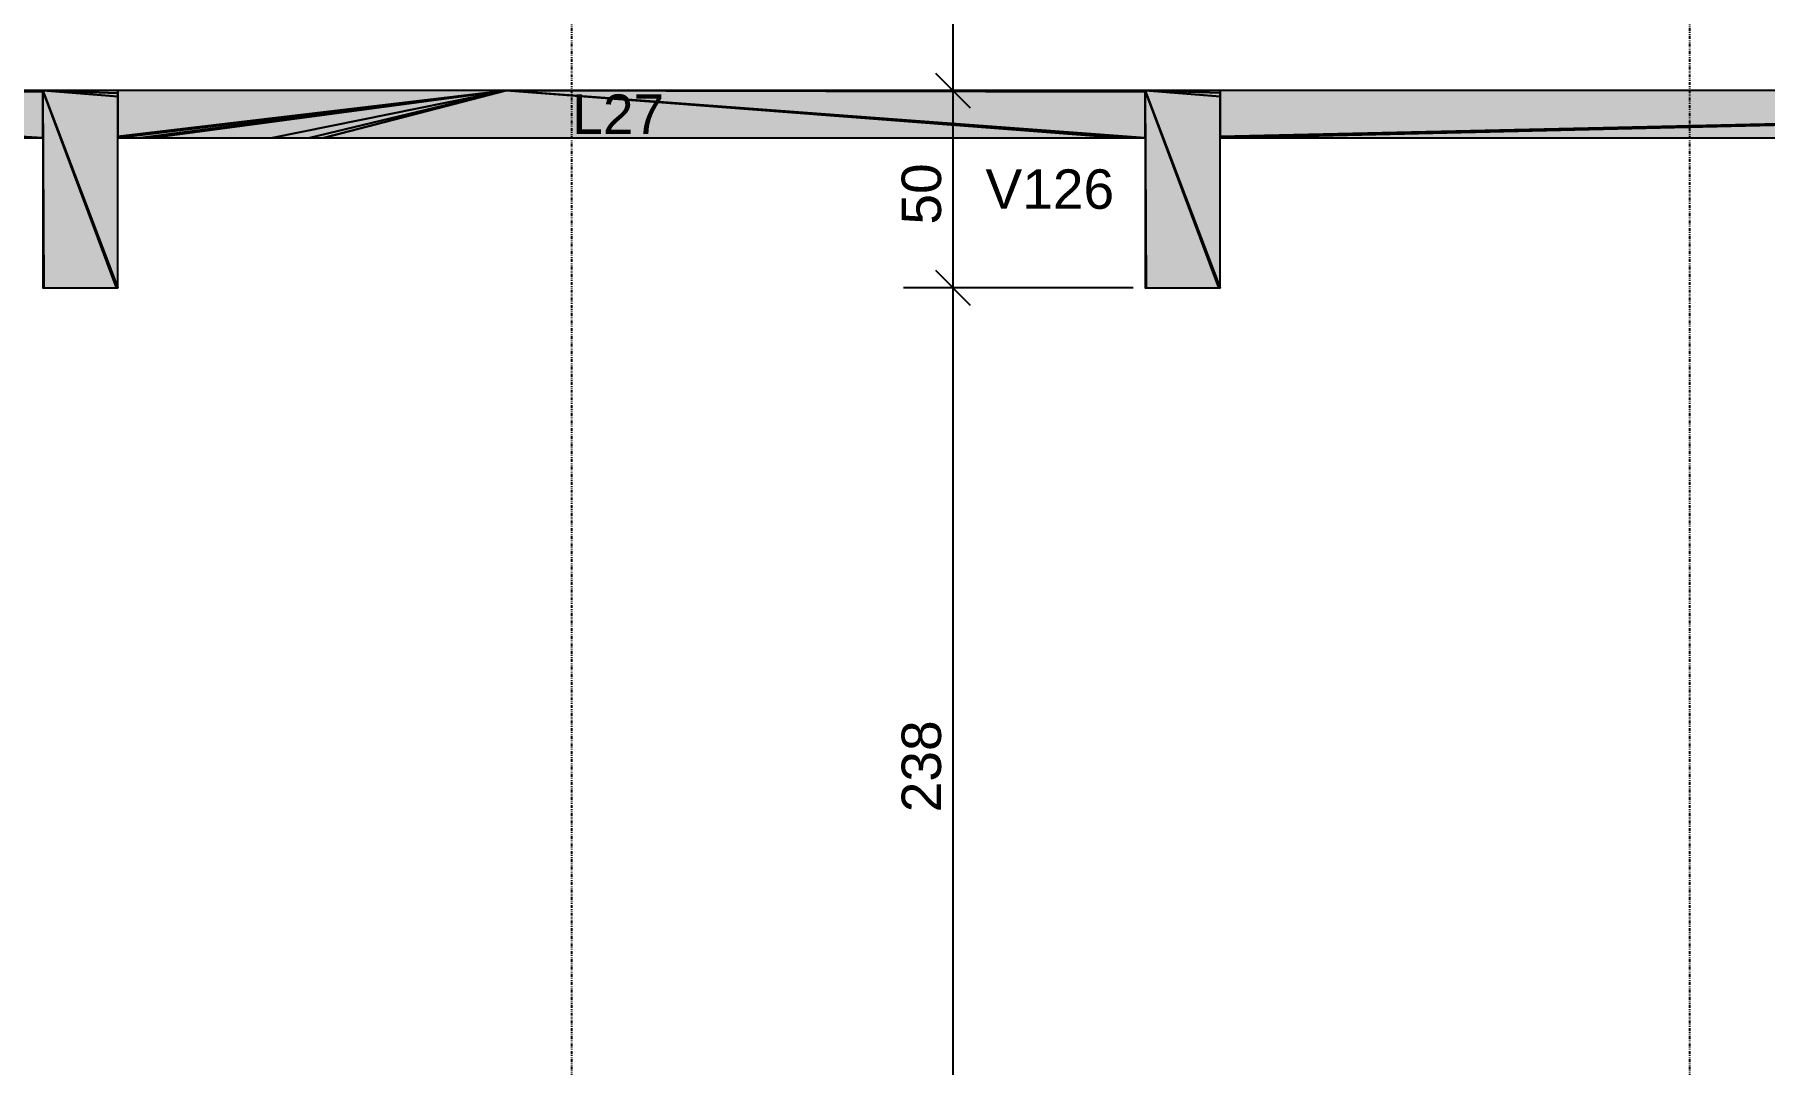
# Model space of a CAD drawing. Extents: x 37185 to 43130, y -8131 to -3926.
# Drawn here: x 38762.3 to 39054.6, y -7613.1 to -7439.1 of the extents above; entities that cross this region are included whole.
import ezdxf

# ---------------------------------------------------------------- set-up
doc = ezdxf.new("R2010")
doc.units = 0
doc.header["$MEASUREMENT"] = 0
doc.linetypes.add('ESTILO_TQS_0004', pattern=[1.12, 0.5, -0.2, 0.01, -0.2, 0.01, -0.2])
for name, color, linetype in [('52', 3, 'CONTINUOUS'), ('70', 160, 'CONTINUOUS'), ('74', 2, 'CONTINUOUS'), ('75', 9, 'CONTINUOUS'), ('96', 252, 'CONTINUOUS')]:
    doc.layers.add(name, color=color, linetype=linetype)
doc.styles.add('TQS_ARIAL', font='arial.ttf')

msp = doc.modelspace()

# ---------------------------------------------------------------- linework, layer by layer
at = {"layer": '52', "linetype": 'Continuous'}
for points in [[(39963.65, -7448.5), (39963.41, -7448.5), (39963.32, -7448.5), (39585.99, -7448.5), (39573.32, -7448.5), (39479.99, -7448.5), (39475.32, -7448.5), (39470.65, -7448.5), (39322.65, -7448.5), (39309.99, -7448.5), (39306.11, -7448.5), (38962.65, -7448.5), (38949.99, -7448.5), (38841.96, -7448.5), (38776.32, -7448.5), (38763.65, -7448.5), (38629.39, -7448.5), (38596.32, -7448.5), (38586.99, -7448.5)], [(38596.32, -7456.5), (38702.25, -7456.5), (38735.33, -7456.5), (38761.25, -7456.5), (38761.78, -7456.5), (38763.65, -7456.5)], [(38763.65, -7456.5), (38763.65, -7481.83)], [(38776.32, -7481.83), (38776.32, -7456.5)], [(38776.32, -7456.5), (38780.19, -7456.5), (38780.27, -7456.5), (38780.32, -7456.5), (38782.2, -7456.5), (38802.44, -7456.5), (38808.76, -7456.5), (38811.14, -7456.5), (38945.7, -7456.5), (38948.32, -7456.5), (38949.93, -7456.5), (38949.97, -7456.5), (38949.99, -7456.5)], [(38949.99, -7456.5), (38949.99, -7481.83)], [(38962.65, -7481.83), (38962.65, -7456.5)], [(38962.65, -7456.5), (38964.91, -7456.5), (38964.96, -7456.5), (38964.99, -7456.5), (39180.86, -7456.5), (39248.26, -7456.5), (39301.09, -7456.5), (39302.18, -7456.5), (39306.03, -7456.5), (39306.04, -7456.5), (39309.91, -7456.5), (39309.99, -7456.5)], [(38763.65, -7481.83), (38763.82, -7481.83), (38776.09, -7481.83), (38776.32, -7481.83)], [(38949.99, -7481.83), (38950.14, -7481.83), (38962.41, -7481.83), (38962.65, -7481.83)]]:
    msp.add_lwpolyline(points, dxfattribs=at)
at = {"layer": '70', "linetype": 'ESTILO_TQS_0004'}
for p, q in [((38852.99, -4463.57), (38852.99, -7787.17)), ((39041.99, -4463.57), (39041.99, -7787.17))]:
    msp.add_line(p, q, dxfattribs=at)
at = {"layer": '75', "linetype": 'Continuous'}
for p, q in [((38917.48, -7281.5), (38917.48, -7456.83)), ((38917.48, -7440.17), (38917.48, -7490.17)), ((38914.53, -7445.55), (38920.42, -7451.45)), ((38914.53, -7445.55), (38920.42, -7451.45)), ((38913.31, -7448.5), (38909.14, -7448.5)), ((38913.31, -7448.5), (38909.14, -7448.5)), ((38921.65, -7448.5), (38921.65, -7448.5)), ((38921.65, -7448.5), (38921.65, -7448.5)), ((38917.48, -7473.5), (38917.48, -7648.84)), ((38914.53, -7478.89), (38920.42, -7484.78)), ((38914.53, -7478.89), (38920.42, -7484.78)), ((38763.65, -7481.83), (38763.65, -7481.83)), ((38763.65, -7481.83), (38763.65, -7481.83)), ((38947.94, -7481.83), (38909.14, -7481.83)), ((38947.94, -7481.83), (38909.14, -7481.83)), ((38956.28, -7481.83), (38956.28, -7481.83)), ((38956.28, -7481.83), (38956.28, -7481.83))]:
    msp.add_line(p, q, dxfattribs=at)
at = {"layer": '96', "linetype": 'Continuous'}
for points in [[(38629.39, -7448.5), (38761.78, -7456.5), (38763.65, -7456.5), (38629.39, -7448.5)], [(38629.39, -7448.5), (38763.65, -7456.5), (38763.65, -7448.75), (38629.39, -7448.5)], [(38629.39, -7448.5), (38763.65, -7448.75), (38763.65, -7448.61), (38629.39, -7448.5)], [(38629.39, -7448.5), (38763.65, -7448.61), (38763.65, -7448.5), (38629.39, -7448.5)], [(38763.65, -7448.5), (38763.65, -7481.83), (38763.82, -7481.83), (38763.65, -7448.5)], [(38763.65, -7448.5), (38763.82, -7481.83), (38776.09, -7481.83), (38763.65, -7448.5)], [(38763.65, -7448.5), (38776.09, -7481.83), (38776.32, -7481.83), (38763.65, -7448.5)], [(38763.65, -7448.5), (38776.32, -7481.83), (38776.32, -7449.54), (38763.65, -7448.5)], [(38763.65, -7448.5), (38776.32, -7449.54), (38776.32, -7448.94), (38763.65, -7448.5)], [(38763.65, -7448.5), (38776.32, -7448.94), (38776.32, -7448.5), (38763.65, -7448.5)], [(38841.96, -7448.5), (38776.32, -7448.5), (38776.32, -7456.25), (38841.96, -7448.5)], [(38841.96, -7448.5), (38776.32, -7456.25), (38776.32, -7456.39), (38841.96, -7448.5)], [(38841.96, -7448.5), (38776.32, -7456.39), (38776.32, -7456.5), (38841.96, -7448.5)], [(38841.96, -7448.5), (38776.32, -7456.5), (38780.19, -7456.5), (38841.96, -7448.5)], [(38841.96, -7448.5), (38780.19, -7456.5), (38780.27, -7456.5), (38841.96, -7448.5)], [(38841.96, -7448.5), (38780.27, -7456.5), (38780.32, -7456.5), (38841.96, -7448.5)], [(38841.96, -7448.5), (38780.32, -7456.5), (38782.2, -7456.5), (38841.96, -7448.5)], [(38841.96, -7448.5), (38782.2, -7456.5), (38802.44, -7456.5), (38841.96, -7448.5)], [(38841.96, -7448.5), (38802.44, -7456.5), (38808.76, -7456.5), (38841.96, -7448.5)], [(38841.96, -7448.5), (38808.76, -7456.5), (38811.14, -7456.5), (38841.96, -7448.5)], [(38841.96, -7448.5), (38811.14, -7456.5), (38945.7, -7456.5), (38841.96, -7448.5)], [(38841.96, -7448.5), (38945.7, -7456.5), (38948.32, -7456.5), (38841.96, -7448.5)], [(38841.96, -7448.5), (38948.32, -7456.5), (38949.93, -7456.5), (38841.96, -7448.5)], [(38841.96, -7448.5), (38949.93, -7456.5), (38949.97, -7456.5), (38841.96, -7448.5)], [(38841.96, -7448.5), (38949.97, -7456.5), (38949.99, -7456.5), (38841.96, -7448.5)], [(38841.96, -7448.5), (38949.99, -7456.5), (38949.99, -7448.75), (38841.96, -7448.5)], [(38841.96, -7448.5), (38949.99, -7448.75), (38949.99, -7448.6), (38841.96, -7448.5)], [(38841.96, -7448.5), (38949.99, -7448.6), (38949.99, -7448.5), (38841.96, -7448.5)], [(38949.99, -7448.5), (38949.99, -7481.83), (38950.14, -7481.83), (38949.99, -7448.5)], [(38949.99, -7448.5), (38950.14, -7481.83), (38962.41, -7481.83), (38949.99, -7448.5)], [(38949.99, -7448.5), (38962.41, -7481.83), (38962.65, -7481.83), (38949.99, -7448.5)], [(38949.99, -7448.5), (38962.65, -7481.83), (38962.65, -7449.54), (38949.99, -7448.5)], [(38949.99, -7448.5), (38962.65, -7449.54), (38962.65, -7448.91), (38949.99, -7448.5)], [(38949.99, -7448.5), (38962.65, -7448.91), (38962.65, -7448.5), (38949.99, -7448.5)], [(39306.11, -7448.5), (38962.65, -7448.5), (38962.65, -7456.25), (39306.11, -7448.5)], [(39306.11, -7448.5), (38962.65, -7456.25), (38962.65, -7456.4), (39306.11, -7448.5)], [(39306.11, -7448.5), (38962.65, -7456.4), (38962.65, -7456.5), (39306.11, -7448.5)], [(39306.11, -7448.5), (38962.65, -7456.5), (38964.91, -7456.5), (39306.11, -7448.5)], [(39306.11, -7448.5), (38964.91, -7456.5), (38964.96, -7456.5), (39306.11, -7448.5)], [(39306.11, -7448.5), (38964.96, -7456.5), (38964.99, -7456.5), (39306.11, -7448.5)], [(39306.11, -7448.5), (38964.99, -7456.5), (39180.86, -7456.5), (39306.11, -7448.5)]]:
    msp.add_lwpolyline(points, dxfattribs=at)
for points in [[(38629.39, -7448.5), (38761.78, -7456.5), (38763.65, -7456.5)], [(38629.39, -7448.5), (38763.65, -7456.5), (38629.39, -7448.5)], [(38629.39, -7448.5), (38763.65, -7456.5), (38763.65, -7448.75)], [(38629.39, -7448.5), (38763.65, -7448.75), (38629.39, -7448.5)], [(38629.39, -7448.5), (38763.65, -7448.75), (38763.65, -7448.61)], [(38629.39, -7448.5), (38763.65, -7448.61), (38629.39, -7448.5)], [(38629.39, -7448.5), (38763.65, -7448.61), (38763.65, -7448.5)], [(38629.39, -7448.5), (38763.65, -7448.5), (38629.39, -7448.5)], [(38763.65, -7448.5), (38763.65, -7481.83), (38763.82, -7481.83)], [(38763.65, -7448.5), (38763.82, -7481.83), (38763.65, -7448.5)], [(38763.65, -7448.5), (38763.82, -7481.83), (38776.09, -7481.83)], [(38763.65, -7448.5), (38776.09, -7481.83), (38763.65, -7448.5)], [(38763.65, -7448.5), (38776.09, -7481.83), (38776.32, -7481.83)], [(38763.65, -7448.5), (38776.32, -7481.83), (38763.65, -7448.5)], [(38763.65, -7448.5), (38776.32, -7481.83), (38776.32, -7449.54)], [(38763.65, -7448.5), (38776.32, -7449.54), (38763.65, -7448.5)], [(38763.65, -7448.5), (38776.32, -7449.54), (38776.32, -7448.94)], [(38763.65, -7448.5), (38776.32, -7448.94), (38763.65, -7448.5)], [(38763.65, -7448.5), (38776.32, -7448.94), (38776.32, -7448.5)], [(38763.65, -7448.5), (38776.32, -7448.5), (38763.65, -7448.5)], [(38841.96, -7448.5), (38776.32, -7448.5), (38776.32, -7456.25)], [(38841.96, -7448.5), (38776.32, -7456.25), (38841.96, -7448.5)], [(38841.96, -7448.5), (38776.32, -7456.25), (38776.32, -7456.39)], [(38841.96, -7448.5), (38776.32, -7456.39), (38841.96, -7448.5)], [(38841.96, -7448.5), (38776.32, -7456.39), (38776.32, -7456.5)], [(38841.96, -7448.5), (38776.32, -7456.5), (38841.96, -7448.5)], [(38841.96, -7448.5), (38776.32, -7456.5), (38780.19, -7456.5)], [(38841.96, -7448.5), (38780.19, -7456.5), (38841.96, -7448.5)], [(38841.96, -7448.5), (38780.19, -7456.5), (38780.27, -7456.5)], [(38841.96, -7448.5), (38780.27, -7456.5), (38841.96, -7448.5)], [(38841.96, -7448.5), (38780.27, -7456.5), (38780.32, -7456.5)], [(38841.96, -7448.5), (38780.32, -7456.5), (38841.96, -7448.5)], [(38841.96, -7448.5), (38780.32, -7456.5), (38782.2, -7456.5)], [(38841.96, -7448.5), (38782.2, -7456.5), (38841.96, -7448.5)], [(38841.96, -7448.5), (38782.2, -7456.5), (38802.44, -7456.5)], [(38841.96, -7448.5), (38802.44, -7456.5), (38841.96, -7448.5)], [(38841.96, -7448.5), (38802.44, -7456.5), (38808.76, -7456.5)], [(38841.96, -7448.5), (38808.76, -7456.5), (38841.96, -7448.5)], [(38841.96, -7448.5), (38808.76, -7456.5), (38811.14, -7456.5)], [(38841.96, -7448.5), (38811.14, -7456.5), (38841.96, -7448.5)], [(38841.96, -7448.5), (38811.14, -7456.5), (38945.7, -7456.5)], [(38841.96, -7448.5), (38945.7, -7456.5), (38841.96, -7448.5)], [(38841.96, -7448.5), (38945.7, -7456.5), (38948.32, -7456.5)], [(38841.96, -7448.5), (38948.32, -7456.5), (38841.96, -7448.5)], [(38841.96, -7448.5), (38948.32, -7456.5), (38949.93, -7456.5)], [(38841.96, -7448.5), (38949.93, -7456.5), (38841.96, -7448.5)], [(38841.96, -7448.5), (38949.93, -7456.5), (38949.93, -7456.5)], [(38841.96, -7448.5), (38949.93, -7456.5), (38841.96, -7448.5)], [(38841.96, -7448.5), (38949.97, -7456.5), (38949.97, -7456.5)], [(38841.96, -7448.5), (38949.97, -7456.5), (38841.96, -7448.5)], [(38841.96, -7448.5), (38949.99, -7456.5), (38949.99, -7448.75)], [(38841.96, -7448.5), (38949.99, -7448.75), (38841.96, -7448.5)], [(38841.96, -7448.5), (38949.99, -7448.75), (38949.99, -7448.6)], [(38841.96, -7448.5), (38949.99, -7448.6), (38841.96, -7448.5)], [(38841.96, -7448.5), (38949.99, -7448.6), (38949.99, -7448.5)], [(38841.96, -7448.5), (38949.99, -7448.5), (38841.96, -7448.5)], [(38949.99, -7448.5), (38949.99, -7481.83), (38950.14, -7481.83)], [(38949.99, -7448.5), (38950.14, -7481.83), (38949.99, -7448.5)], [(38949.99, -7448.5), (38950.14, -7481.83), (38962.41, -7481.83)], [(38949.99, -7448.5), (38962.41, -7481.83), (38949.99, -7448.5)], [(38949.99, -7448.5), (38962.41, -7481.83), (38962.65, -7481.83)], [(38949.99, -7448.5), (38962.65, -7481.83), (38949.99, -7448.5)], [(38949.99, -7448.5), (38962.65, -7481.83), (38962.65, -7449.54)], [(38949.99, -7448.5), (38962.65, -7449.54), (38949.99, -7448.5)], [(38949.99, -7448.5), (38962.65, -7449.54), (38962.65, -7448.91)], [(38949.99, -7448.5), (38962.65, -7448.91), (38949.99, -7448.5)], [(38949.99, -7448.5), (38962.65, -7448.91), (38962.65, -7448.5)], [(38949.99, -7448.5), (38962.65, -7448.5), (38949.99, -7448.5)], [(39306.11, -7448.5), (38962.65, -7448.5), (38962.65, -7456.25)], [(39306.11, -7448.5), (38962.65, -7456.25), (39306.11, -7448.5)], [(39306.11, -7448.5), (38962.65, -7456.25), (38962.65, -7456.4)], [(39306.11, -7448.5), (38962.65, -7456.4), (39306.11, -7448.5)], [(39306.11, -7448.5), (38962.65, -7456.4), (38962.65, -7456.5)], [(39306.11, -7448.5), (38962.65, -7456.5), (39306.11, -7448.5)], [(39306.11, -7448.5), (38962.65, -7456.5), (38964.91, -7456.5)], [(39306.11, -7448.5), (38964.91, -7456.5), (39306.11, -7448.5)], [(39306.11, -7448.5), (38964.91, -7456.5), (38964.91, -7456.5)], [(39306.11, -7448.5), (38964.91, -7456.5), (39306.11, -7448.5)], [(39306.11, -7448.5), (38964.96, -7456.5), (38964.96, -7456.5)], [(39306.11, -7448.5), (38964.96, -7456.5), (39306.11, -7448.5)], [(39306.11, -7448.5), (38964.99, -7456.5), (39180.86, -7456.5)]]:
    msp.add_solid(points, dxfattribs=at)

# ---------------------------------------------------------------- texts
at = {"layer": '74', "linetype": 'Continuous', "style": 'TQS_ARIAL'}
for s, p in [('L27', (38853.15, -7455.83)), ('V126', (38922.99, -7468.5))]:
    msp.add_text(s, height=6.667, dxfattribs=at).set_placement(p)
at = {"layer": '75', "linetype": 'Continuous', "style": 'TQS_ARIAL'}
for s, p in [('50', (38915.48, -7471.17)), ('238', (38915.48, -7570.5))]:
    msp.add_text(s, height=6.667, rotation=90, dxfattribs=at).set_placement(p)

doc.saveas('drawing.dxf')
